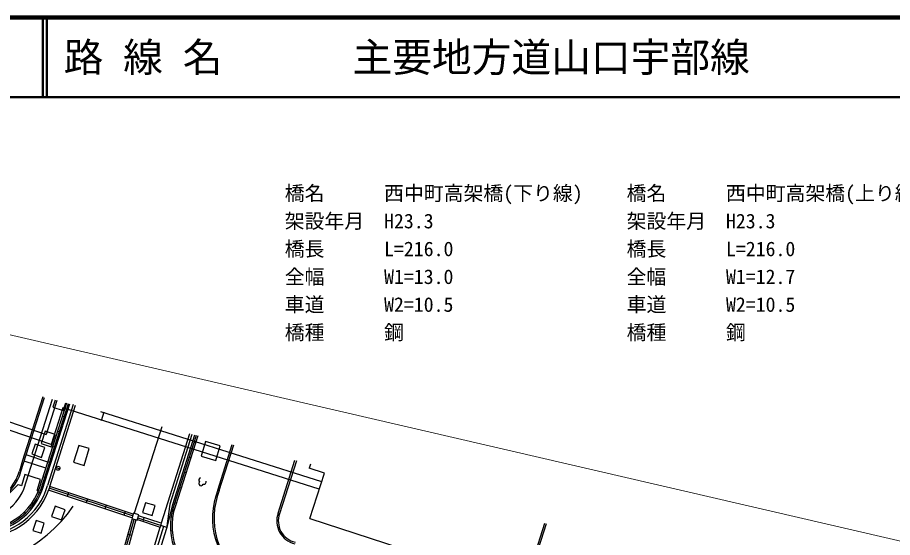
# Model space of a CAD drawing. Units: millimetres, scale not verified. Extents: x 40000 to 680000, y 20000 to 380000.
# Drawn here: x 174572 to 284696, y 314598 to 380000 of the extents above; entities that cross this region are included whole.
import ezdxf
from ezdxf.enums import TextEntityAlignment as Align

# ---------------------------------------------------------------- set-up
doc = ezdxf.new("R2010")
doc.units = ezdxf.units.MM
doc.header["$LTSCALE"] = 1000
for name, color, linetype, lineweight in [('M-BGD', 7, 'Continuous', 25), ('M-STR-HTXT', 7, 'Continuous', 13), ('M-TTL', 2, 'Continuous', 140), ('M-TTL-LINE', 7, 'Continuous', 50)]:
    doc.layers.add(name, color=color, linetype=linetype, lineweight=lineweight)
doc.layers.add('M-TTL-TXT', color=7, linetype='Continuous')
doc.styles.add('ＭＳ ゴシック', font='')
doc.styles.get('ＭＳ ゴシック').set_extended_font_data('MS Gothic')

msp = doc.modelspace()

# ---------------------------------------------------------------- linework, layer by layer
at = {"layer": 'M-BGD'}
for p, q in [((175003, 322877), (177977, 332224)), ((175364, 320664), (178963, 331976)), ((177776, 332274), (175473, 325075)), ((177345, 320795), (180783, 331519)), ((179521, 331836), (178179, 327566)), ((179309, 331889), (179029, 330998)), ((180336, 330587), (180640, 331555)), ((177535, 320734), (180977, 331470)), ((177723, 320668), (181171, 331421)), ((181572, 331321), (178337, 321121)), ((178623, 321031), (181863, 331247)), ((180278, 330909), (178826, 326292)), ((179029, 330998), (180336, 330587)), ((212544, 320677), (180278, 330909)), ((185021, 330454), (212846, 321631)), ((172297, 329549), (178179, 327566)), ((180432, 329772), (180242, 329833)), ((185448, 330347), (185095, 329256)), ((178826, 326292), (171993, 328597)), ((192735, 328516), (189235, 317637)), ((178058, 327990), (177531, 326405)), ((179320, 327569), (178058, 327990)), ((178792, 325985), (179320, 327569)), ((179822, 327867), (179631, 327928)), ((196233, 327637), (192639, 316382)), ((196524, 327563), (193726, 318803)), ((196864, 327478), (194060, 318697)), ((197059, 327429), (194250, 318636)), ((197253, 327380), (194441, 318575)), ((176785, 326332), (176358, 325104)), ((178013, 325906), (176785, 326332)), ((177531, 326405), (178792, 325985)), ((179211, 325963), (179021, 326024)), ((182276, 326188), (181633, 324063)), ((183587, 325791), (182276, 326188)), ((196802, 326624), (196992, 326563)), ((198224, 326669), (197695, 324813)), ((200080, 326140), (198224, 326669)), ((199550, 324284), (200080, 326140)), ((199778, 320562), (201606, 326286)), ((199969, 320501), (201801, 326238)), ((175473, 325075), (175222, 324279)), ((178401, 324091), (175680, 325005)), ((176358, 325104), (177586, 324678)), ((177586, 324678), (178013, 325906)), ((182945, 323667), (183587, 325791)), ((175222, 324279), (174813, 322937)), ((178147, 323296), (175427, 324210)), ((178601, 324058), (178410, 324119)), ((181633, 324063), (182945, 323667)), ((196193, 324719), (196384, 324658)), ((197695, 324813), (199550, 324284)), ((207365, 317654), (209489, 324306)), ((209684, 324257), (207555, 317593)), ((211458, 323811), (211298, 323316)), ((179433, 323402), (179901, 323225)), ((195585, 322814), (195775, 322753)), ((213200, 322698), (211298, 323316)), ((211348, 316992), (213200, 322698)), ((175507, 322518), (175072, 321114)), ((177475, 321909), (175507, 322518)), ((177041, 320505), (177475, 321909)), ((177990, 322153), (177803, 322224)), ((174643, 321256), (172450, 319072)), ((174643, 321256), (175073, 321116)), ((177041, 320505), (177216, 320458)), ((178143, 320510), (178337, 321121)), ((178424, 320406), (178476, 320549)), ((178623, 321031), (178476, 320549)), ((188973, 317070), (178476, 320549)), ((189048, 317309), (178549, 320788)), ((189123, 317547), (178622, 321027)), ((194976, 320909), (195167, 320848)), ((177162, 320328), (177351, 320257)), ((180995, 320241), (180837, 319766)), ((183368, 319454), (183211, 318980)), ((176423, 318982), (176591, 318866)), ((179305, 318528), (178852, 317257)), ((180577, 318075), (179305, 318528)), ((185741, 318668), (185584, 318193)), ((190669, 318974), (190304, 317737)), ((191906, 318608), (190669, 318974)), ((191541, 317371), (191906, 318608)), ((193726, 318803), (193311, 315724)), ((194060, 318697), (193311, 315724)), ((194368, 319003), (194558, 318942)), ((175416, 317788), (175548, 317633)), ((178852, 317257), (180124, 316804)), ((180124, 316804), (180577, 318075)), ((188114, 317882), (187957, 317407)), ((189159, 317661), (188943, 316974)), ((189845, 317445), (189159, 317661)), ((189630, 316758), (189845, 317445)), ((192639, 316382), (189806, 317321)), ((190304, 317737), (191541, 317371)), ((193905, 317203), (194107, 317200)), ((176903, 316722), (176518, 315459)), ((177946, 316404), (176903, 316722)), ((177561, 315141), (177946, 316404)), ((189005, 316954), (187525, 311695)), ((187777, 311668), (189243, 316879)), ((188943, 316974), (189630, 316758)), ((189657, 316844), (192526, 315893)), ((189732, 317082), (193333, 315889)), ((190487, 317095), (190330, 316621)), ((192639, 316382), (192526, 315893)), ((211348, 316992), (235291, 309220)), ((238370, 308431), (240956, 316398)), ((238560, 308369), (241151, 316350)), ((176518, 315459), (177561, 315141)), ((188461, 315022), (188942, 314886)), ((192029, 312879), (192979, 316006)), ((193311, 315724), (192458, 312913)), ((193837, 315450), (194036, 315475))]:
    msp.add_line(p, q, dxfattribs=at)
for points in [[(189482, 316804), (188029, 311640), (188276, 307441), (189799, 304078), (194421, 302765)], [(190726, 304794), (191900, 308456), (191527, 309371), (192160, 311705), (191600, 312844), (192526, 315893)]]:
    msp.add_lwpolyline(points, dxfattribs=at)
msp.add_circle((179667, 323313), 250, dxfattribs=at)
for centre, radius, start, end in [((169317, 324538), 5924, 256.40452, 343.75732), ((169317, 324538), 5724, 256.40452, 343.75722), ((197658, 321803), 288, 101.51169, 228.37999), ((197674, 321395), 283, 137.22379, 344.59459), ((198029, 321596), 288, 253.43669, 20.30979), ((169983, 323392), 7806, 256.00082, 340.61482), ((169983, 323392), 8206, 257.97932, 340.61482), ((170035, 323353), 7944, 257.94212, 340.74532), ((169532, 323139), 6336, 267.83202, 337.00562), ((170073, 323511), 8610, 265.79832, 339.60482), ((208712, 317042), 9603, 158.41032, 233.61962), ((208712, 317042), 9403, 158.41032, 233.61962), ((170073, 323511), 8910, 265.79822, 339.60492), ((166340, 329181), 18613, 265.13202, 325.05312), ((201998, 316011), 8180, 161.28532, 247.48172), ((201998, 316011), 7980, 161.28532, 247.42262), ((210130, 316672), 2934, 160.44872, 256.99622), ((210130, 316672), 2734, 160.44882, 256.99612)]:
    msp.add_arc(centre, radius, start, end, dxfattribs=at)
at = {"layer": 'M-STR-HTXT'}
msp.add_line((94356, 358432), (398267, 288067), dxfattribs=at)
at = {"layer": 'M-TTL'}
msp.add_line((680000, 380000), (40000, 380000), dxfattribs=at)
at = {"layer": 'M-TTL-LINE'}
for p, q in [((177750, 380000), (177750, 370000)), ((178250, 380000), (178250, 370000)), ((40000, 370000), (680000, 370000))]:
    msp.add_line(p, q, dxfattribs=at)

# ---------------------------------------------------------------- texts
at = {"layer": 'M-STR-HTXT', "style": 'ＭＳ ゴシック'}
for s, p in [('橋名\u3000\u3000\u3000西中町高架橋(下り線)', (208205, 357897)), ('橋名\u3000\u3000\u3000西中町高架橋(上り線)', (251234, 357897)), ('架設年月\u3000H23.3', (208205, 354397)), ('架設年月\u3000H23.3', (251234, 354397)), ('橋長\u3000\u3000\u3000L=216.0', (208205, 350897)), ('橋長\u3000\u3000\u3000L=216.0', (251234, 350897)), ('全幅\u3000\u3000\u3000W1=13.0', (208205, 347397)), ('全幅\u3000\u3000\u3000W1=12.7', (251234, 347397)), ('車道\u3000\u3000\u3000W2=10.5', (208205, 343897)), ('車道\u3000\u3000\u3000W2=10.5', (251234, 343897)), ('橋種\u3000\u3000\u3000鋼', (208205, 340397)), ('橋種\u3000\u3000\u3000鋼', (251234, 340397))]:
    msp.add_text(s, height=1833, dxfattribs=at).set_placement(p, align=Align.MIDDLE_LEFT)
at = {"layer": 'M-TTL-TXT', "style": 'ＭＳ ゴシック'}
for s, p in [('路 線 名', (180380, 375000)), ('主要地方道山口宇部線', (216734, 375000))]:
    msp.add_text(s, height=3666, dxfattribs=at).set_placement(p, align=Align.MIDDLE_LEFT)

doc.saveas('drawing.dxf')
